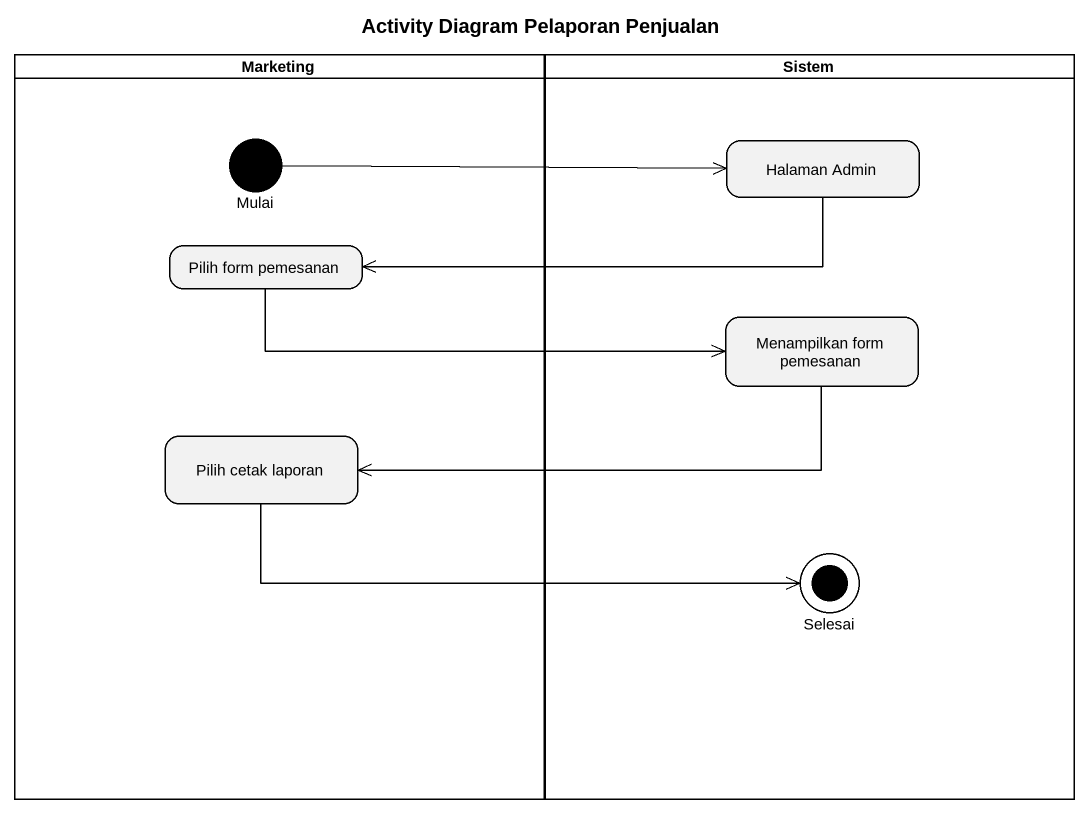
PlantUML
@startuml
title Activity Diagram Pelaporan Penjualan
hide empty description
state Marketing <<partition>> {
  state Mulai <<start>>
  state "Pilih form pemesanan" as Pilih_form_pemesanan
  state "Pilih cetak laporan" as Pilih_cetak_laporan
}
state Sistem <<partition>> {
  state "Halaman Admin" as Halaman_Admin
  state "Menampilkan form pemesanan" as Menampilkan_form_pemesanan
  state Selesai <<end>>
}
Mulai -right-> Halaman_Admin
Halaman_Admin -left-> Pilih_form_pemesanan
Pilih_form_pemesanan -right-> Menampilkan_form_pemesanan
Menampilkan_form_pemesanan -left-> Pilih_cetak_laporan
Pilih_cetak_laporan -right-> Selesai
@enduml
